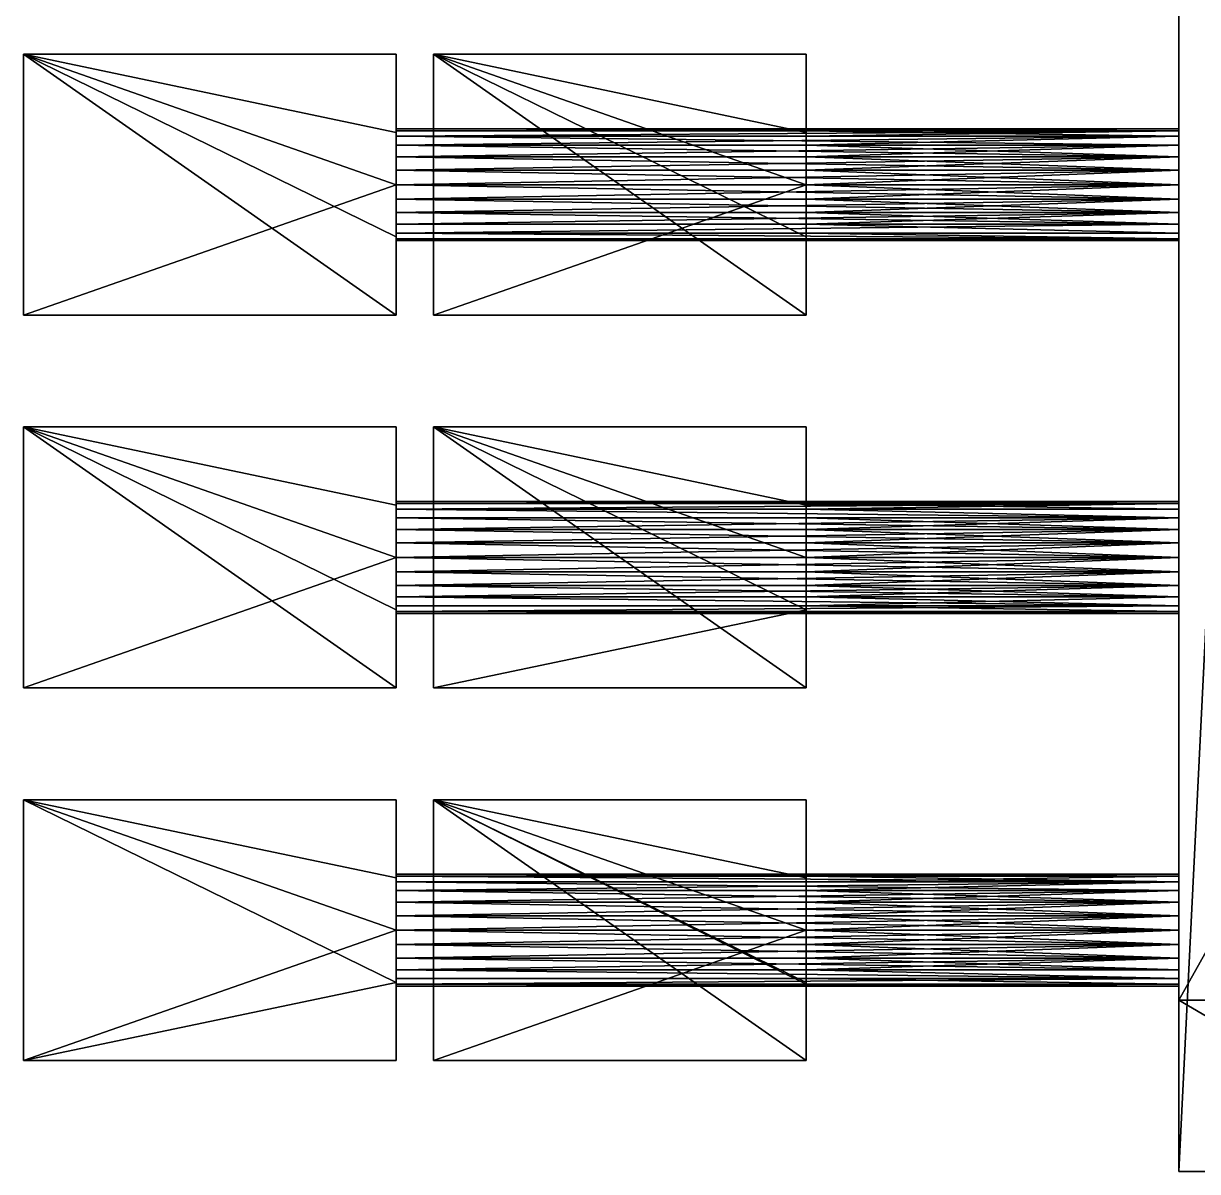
# Model space of a CAD drawing. Extents: x -31 to 32, y 1.6 to 63.2.
# Drawn here: x -31 to 0.5, y 1.65 to 32.45 of the extents above; entities that cross this region are included whole.
import ezdxf

# ---------------------------------------------------------------- set-up
doc = ezdxf.new("R2010")
doc.units = 0
doc.header["$MEASUREMENT"] = 0
doc.layers.add('STL2DXF', color=7, linetype='Continuous')

msp = doc.modelspace()

# ---------------------------------------------------------------- linework, layer by layer
at = {"layer": 'STL2DXF'}
for points in [[(0, 6.25, -6.299), (32, 63.25, -6.299), (32, 6.25, -6.299)], [(32, 63.25, -6.299), (0, 6.25, -6.299), (0, 63.25, -6.299)], [(0, 6.25, 0.701), (0, 63.25, -6.299), (0, 6.25, -6.299)], [(0, 63.25, -6.299), (0, 6.25, 0.701), (0, 58.25, -4.299)], [(0, 62.25, 7.201), (1, 21.9, 7.201), (1, 62.25, 7.201)], [(0, 1.65, 7.201), (1, 21.9, 7.201), (0, 62.25, 7.201)], [(0, 62.25, 7.201), (0, 1.65, 6.201), (0, 1.65, 7.201)], [(0, 1.65, 6.201), (0, 62.25, 7.201), (0, 6.25, 0.701)], [(0, 6.25, 0.701), (0, 62.25, 7.201), (0, 58.25, -3.799)], [(0, 58.25, -4.299), (0, 6.25, 0.701), (0, 58.25, -3.799)], [(-31, 24.625, 12.125), (-31, 31.625, 10.125), (-31, 24.625, 10.125)], [(-31, 31.625, 10.125), (-31, 24.625, 12.125), (-31, 31.625, 12.125)], [(-31, 31.625, 10.125), (-21, 24.625, 10.125), (-31, 24.625, 10.125)], [(-21, 24.625, 10.125), (-31, 31.625, 10.125), (-21, 26.722, 10.125)], [(-21, 26.722, 10.125), (-31, 31.625, 10.125), (-21, 29.528, 10.125)], [(-21, 29.528, 10.125), (-31, 31.625, 10.125), (-21, 31.625, 10.125)], [(-21, 31.625, 10.125), (-31, 31.625, 12.125), (-21, 31.625, 12.125)], [(-31, 31.625, 12.125), (-21, 31.625, 10.125), (-31, 31.625, 10.125)], [(-31, 24.625, 12.125), (-21, 28.125, 12.125), (-31, 31.625, 12.125)], [(-31, 31.625, 12.125), (-21, 28.125, 12.125), (-21, 31.625, 12.125)], [(-21, 31.625, 12.125), (-21, 29.528, 10.125), (-21, 31.625, 10.125)], [(-21, 29.528, 10.125), (-21, 31.625, 12.125), (-21, 29.574, 10.237)], [(-21, 29.574, 10.237), (-21, 31.625, 12.125), (-21, 29.625, 10.625)], [(-21, 29.625, 10.625), (-21, 31.625, 12.125), (-21, 29.574, 11.013)], [(-21, 29.574, 11.013), (-21, 31.625, 12.125), (-21, 29.424, 11.375)], [(-21, 29.424, 11.375), (-21, 31.625, 12.125), (-21, 29.186, 11.686)], [(-21, 29.186, 11.686), (-21, 31.625, 12.125), (-21, 28.875, 11.924)], [(-21, 28.875, 11.924), (-21, 31.625, 12.125), (-21, 28.513, 12.074)], [(-21, 28.513, 12.074), (-21, 31.625, 12.125), (-21, 28.125, 12.125)], [(-20, 24.625, 22.125), (-10, 28.125, 22.125), (-20, 31.625, 22.125)], [(-20, 31.625, 22.125), (-10, 28.125, 22.125), (-10, 31.625, 22.125)], [(-20, 31.625, 20.125), (-10, 31.625, 22.125), (-10, 31.625, 20.125)], [(-10, 31.625, 22.125), (-20, 31.625, 20.125), (-20, 31.625, 22.125)], [(-20, 24.625, 22.125), (-20, 31.625, 20.125), (-20, 24.625, 20.125)], [(-20, 31.625, 20.125), (-20, 24.625, 22.125), (-20, 31.625, 22.125)], [(-20, 31.625, 20.125), (-10, 24.625, 20.125), (-20, 24.625, 20.125)], [(-10, 24.625, 20.125), (-20, 31.625, 20.125), (-10, 26.722, 20.125)], [(-10, 26.722, 20.125), (-20, 31.625, 20.125), (-10, 29.528, 20.125)], [(-10, 29.528, 20.125), (-20, 31.625, 20.125), (-10, 31.625, 20.125)], [(-10, 29.574, 20.237), (-10, 31.625, 20.125), (-10, 29.528, 20.125)], [(-10, 31.625, 20.125), (-10, 29.574, 20.237), (-10, 31.625, 22.125)], [(-10, 31.625, 22.125), (-10, 29.574, 20.237), (-10, 29.625, 20.625)], [(-10, 31.625, 22.125), (-10, 29.625, 20.625), (-10, 29.574, 21.013)], [(-10, 31.625, 22.125), (-10, 29.574, 21.013), (-10, 29.424, 21.375)], [(-10, 31.625, 22.125), (-10, 29.424, 21.375), (-10, 29.186, 21.686)], [(-10, 31.625, 22.125), (-10, 29.186, 21.686), (-10, 28.875, 21.924)], [(-10, 31.625, 22.125), (-10, 28.875, 21.924), (-10, 28.513, 22.074)], [(-10, 31.625, 22.125), (-10, 28.513, 22.074), (-10, 28.125, 22.125)], [(-21, 29.625, 10.625), (0, 29.574, 11.013), (0, 29.625, 10.625)], [(0, 29.574, 11.013), (-21, 29.625, 10.625), (-21, 29.574, 11.013)], [(0, 29.574, 10.237), (-21, 29.625, 10.625), (0, 29.625, 10.625)], [(-21, 29.625, 10.625), (0, 29.574, 10.237), (-21, 29.574, 10.237)], [(0, 29.625, 20.625), (-10, 29.574, 21.013), (0, 29.574, 21.013)], [(-10, 29.574, 21.013), (0, 29.625, 20.625), (-10, 29.625, 20.625)], [(-10, 29.574, 20.237), (0, 29.625, 20.625), (0, 29.574, 20.237)], [(0, 29.625, 20.625), (-10, 29.574, 20.237), (-10, 29.625, 20.625)], [(0, 26.625, 10.625), (0, 29.574, 10.237), (0, 29.625, 10.625)], [(0, 26.625, 10.625), (0, 29.625, 10.625), (0, 29.574, 11.013)], [(0, 26.676, 20.237), (0, 29.574, 20.237), (0, 29.625, 20.625)], [(0, 26.676, 20.237), (0, 29.625, 20.625), (0, 26.625, 20.625)], [(0, 26.625, 20.625), (0, 29.625, 20.625), (0, 29.574, 21.013)], [(0, 29.574, 11.013), (-21, 29.424, 11.375), (0, 29.424, 11.375)], [(-21, 29.424, 11.375), (0, 29.574, 11.013), (-21, 29.574, 11.013)], [(-21, 29.424, 9.875), (0, 29.574, 10.237), (0, 29.424, 9.875)], [(0, 29.574, 10.237), (-21, 29.424, 9.875), (-21, 29.574, 10.237)], [(-21, 29.574, 10.237), (-21, 29.424, 9.875), (-21, 29.528, 10.125)], [(-21, 29.424, 9.875), (-21, 26.722, 10.125), (-21, 29.528, 10.125)], [(-21, 29.186, 9.564), (-21, 26.826, 9.875), (-21, 29.424, 9.875)], [(-21, 29.424, 9.875), (-21, 26.826, 9.875), (-21, 26.722, 10.125)], [(-21, 29.424, 11.375), (0, 29.186, 11.686), (0, 29.424, 11.375)], [(0, 29.186, 11.686), (-21, 29.424, 11.375), (-21, 29.186, 11.686)], [(-21, 29.186, 9.564), (0, 29.424, 9.875), (0, 29.186, 9.564)], [(0, 29.424, 9.875), (-21, 29.186, 9.564), (-21, 29.424, 9.875)], [(-10, 29.574, 21.013), (0, 29.424, 21.375), (0, 29.574, 21.013)], [(0, 29.424, 21.375), (-10, 29.574, 21.013), (-10, 29.424, 21.375)], [(-10, 29.424, 19.875), (0, 29.574, 20.237), (0, 29.424, 19.875)], [(0, 29.574, 20.237), (-10, 29.424, 19.875), (-10, 29.574, 20.237)], [(-10, 29.574, 20.237), (-10, 29.424, 19.875), (-10, 29.528, 20.125)], [(-10, 29.424, 19.875), (-10, 26.722, 20.125), (-10, 29.528, 20.125)], [(0, 29.424, 21.375), (-10, 29.186, 21.686), (0, 29.186, 21.686)], [(-10, 29.186, 21.686), (0, 29.424, 21.375), (-10, 29.424, 21.375)], [(-10, 29.186, 19.564), (0, 29.424, 19.875), (0, 29.186, 19.564)], [(0, 29.424, 19.875), (-10, 29.186, 19.564), (-10, 29.424, 19.875)], [(-10, 29.186, 19.564), (-10, 26.826, 19.875), (-10, 29.424, 19.875)], [(-10, 29.424, 19.875), (-10, 26.826, 19.875), (-10, 26.722, 20.125)], [(0, 26.826, 9.875), (0, 29.424, 9.875), (0, 29.574, 10.237)], [(0, 26.826, 9.875), (0, 29.574, 10.237), (0, 26.676, 10.237)], [(0, 26.676, 10.237), (0, 29.574, 10.237), (0, 26.625, 10.625)], [(0, 26.625, 10.625), (0, 29.574, 11.013), (0, 26.676, 11.013)], [(0, 26.676, 11.013), (0, 29.574, 11.013), (0, 26.826, 11.375)], [(0, 26.826, 11.375), (0, 29.574, 11.013), (0, 29.424, 11.375)], [(0, 26.826, 19.875), (0, 29.424, 19.875), (0, 29.574, 20.237)], [(0, 26.826, 19.875), (0, 29.574, 20.237), (0, 26.676, 20.237)], [(0, 26.625, 20.625), (0, 29.574, 21.013), (0, 26.676, 21.013)], [(0, 26.676, 21.013), (0, 29.574, 21.013), (0, 26.826, 21.375)], [(0, 26.826, 21.375), (0, 29.574, 21.013), (0, 29.424, 21.375)], [(0, 27.064, 9.564), (0, 29.186, 9.564), (0, 29.424, 9.875)], [(0, 27.064, 9.564), (0, 29.424, 9.875), (0, 26.826, 9.875)], [(0, 26.826, 11.375), (0, 29.424, 11.375), (0, 27.064, 11.686)], [(0, 27.064, 11.686), (0, 29.424, 11.375), (0, 29.186, 11.686)], [(0, 27.064, 19.564), (0, 29.186, 19.564), (0, 29.424, 19.875)], [(0, 27.064, 19.564), (0, 29.424, 19.875), (0, 26.826, 19.875)], [(0, 26.826, 21.375), (0, 29.424, 21.375), (0, 29.186, 21.686)], [(-21, 28.875, 9.326), (-21, 27.064, 9.564), (-21, 29.186, 9.564)], [(-21, 29.186, 9.564), (-21, 27.064, 9.564), (-21, 26.826, 9.875)], [(0, 29.186, 11.686), (-21, 28.875, 11.924), (0, 28.875, 11.924)], [(-21, 28.875, 11.924), (0, 29.186, 11.686), (-21, 29.186, 11.686)], [(-21, 29.186, 9.564), (0, 28.875, 9.326), (-21, 28.875, 9.326)], [(0, 28.875, 9.326), (-21, 29.186, 9.564), (0, 29.186, 9.564)], [(0, 29.186, 21.686), (-10, 28.875, 21.924), (0, 28.875, 21.924)], [(-10, 28.875, 21.924), (0, 29.186, 21.686), (-10, 29.186, 21.686)], [(-10, 29.186, 19.564), (0, 28.875, 19.326), (-10, 28.875, 19.326)], [(0, 28.875, 19.326), (-10, 29.186, 19.564), (0, 29.186, 19.564)], [(-10, 28.875, 19.326), (-10, 27.064, 19.564), (-10, 29.186, 19.564)], [(-10, 29.186, 19.564), (-10, 27.064, 19.564), (-10, 26.826, 19.875)], [(0, 27.064, 9.564), (0, 28.875, 9.326), (0, 29.186, 9.564)], [(0, 27.064, 11.686), (0, 29.186, 11.686), (0, 28.875, 11.924)], [(0, 27.375, 19.326), (0, 28.875, 19.326), (0, 29.186, 19.564)], [(0, 27.375, 19.326), (0, 29.186, 19.564), (0, 27.064, 19.564)], [(0, 26.826, 21.375), (0, 29.186, 21.686), (0, 27.064, 21.686)], [(0, 27.064, 21.686), (0, 29.186, 21.686), (0, 28.875, 21.924)], [(-21, 28.513, 9.176), (-21, 27.375, 9.326), (-21, 28.875, 9.326)], [(-21, 28.875, 9.326), (-21, 27.375, 9.326), (-21, 27.064, 9.564)], [(0, 28.875, 11.924), (-21, 28.513, 12.074), (0, 28.513, 12.074)], [(-21, 28.513, 12.074), (0, 28.875, 11.924), (-21, 28.875, 11.924)], [(-21, 28.875, 9.326), (0, 28.513, 9.176), (-21, 28.513, 9.176)], [(0, 28.513, 9.176), (-21, 28.875, 9.326), (0, 28.875, 9.326)], [(0, 28.875, 21.924), (-10, 28.513, 22.074), (0, 28.513, 22.074)], [(-10, 28.513, 22.074), (0, 28.875, 21.924), (-10, 28.875, 21.924)], [(-10, 28.875, 19.326), (0, 28.513, 19.176), (-10, 28.513, 19.176)], [(0, 28.513, 19.176), (-10, 28.875, 19.326), (0, 28.875, 19.326)], [(-10, 28.513, 19.176), (-10, 27.375, 19.326), (-10, 28.875, 19.326)], [(-10, 28.875, 19.326), (-10, 27.375, 19.326), (-10, 27.064, 19.564)], [(0, 27.737, 9.176), (0, 28.513, 9.176), (0, 28.875, 9.326)], [(0, 27.737, 9.176), (0, 28.875, 9.326), (0, 27.375, 9.326)], [(0, 27.375, 9.326), (0, 28.875, 9.326), (0, 27.064, 9.564)], [(0, 27.064, 11.686), (0, 28.875, 11.924), (0, 27.375, 11.924)], [(0, 27.375, 11.924), (0, 28.875, 11.924), (0, 28.513, 12.074)], [(0, 27.737, 19.176), (0, 28.513, 19.176), (0, 28.875, 19.326)], [(0, 27.737, 19.176), (0, 28.875, 19.326), (0, 27.375, 19.326)], [(0, 27.064, 21.686), (0, 28.875, 21.924), (0, 27.375, 21.924)], [(0, 27.375, 21.924), (0, 28.875, 21.924), (0, 28.513, 22.074)], [(-21, 27.737, 9.176), (-21, 28.513, 9.176), (-21, 28.125, 9.125)], [(-21, 28.513, 9.176), (-21, 27.737, 9.176), (-21, 27.375, 9.326)], [(0, 28.513, 12.074), (-21, 28.125, 12.125), (0, 28.125, 12.125)], [(-21, 28.125, 12.125), (0, 28.513, 12.074), (-21, 28.513, 12.074)], [(-21, 28.513, 9.176), (0, 28.125, 9.125), (-21, 28.125, 9.125)], [(0, 28.125, 9.125), (-21, 28.513, 9.176), (0, 28.513, 9.176)], [(0, 28.513, 22.074), (-10, 28.125, 22.125), (0, 28.125, 22.125)], [(-10, 28.125, 22.125), (0, 28.513, 22.074), (-10, 28.513, 22.074)], [(-10, 28.513, 19.176), (0, 28.125, 19.125), (-10, 28.125, 19.125)], [(0, 28.125, 19.125), (-10, 28.513, 19.176), (0, 28.513, 19.176)], [(-10, 27.737, 19.176), (-10, 28.513, 19.176), (-10, 28.125, 19.125)], [(-10, 28.513, 19.176), (-10, 27.737, 19.176), (-10, 27.375, 19.326)], [(0, 28.513, 9.176), (0, 27.737, 9.176), (0, 28.125, 9.125)], [(0, 27.375, 11.924), (0, 28.513, 12.074), (0, 27.737, 12.074)], [(0, 27.737, 12.074), (0, 28.513, 12.074), (0, 28.125, 12.125)], [(0, 28.513, 19.176), (0, 27.737, 19.176), (0, 28.125, 19.125)], [(0, 27.375, 21.924), (0, 28.513, 22.074), (0, 27.737, 22.074)], [(0, 27.737, 22.074), (0, 28.513, 22.074), (0, 28.125, 22.125)], [(-21, 28.125, 12.125), (-31, 24.625, 12.125), (-21, 24.625, 12.125)], [(-21, 28.125, 9.125), (0, 27.737, 9.176), (-21, 27.737, 9.176)], [(0, 27.737, 9.176), (-21, 28.125, 9.125), (0, 28.125, 9.125)], [(0, 28.125, 12.125), (-21, 27.737, 12.074), (0, 27.737, 12.074)], [(-21, 27.737, 12.074), (0, 28.125, 12.125), (-21, 28.125, 12.125)], [(-21, 24.625, 12.125), (-21, 27.737, 12.074), (-21, 28.125, 12.125)], [(-10, 28.125, 22.125), (-20, 24.625, 22.125), (-10, 24.625, 22.125)], [(0, 28.125, 22.125), (-10, 27.737, 22.074), (0, 27.737, 22.074)], [(-10, 27.737, 22.074), (0, 28.125, 22.125), (-10, 28.125, 22.125)], [(-10, 28.125, 19.125), (0, 27.737, 19.176), (-10, 27.737, 19.176)], [(0, 27.737, 19.176), (-10, 28.125, 19.125), (0, 28.125, 19.125)], [(-10, 24.625, 22.125), (-10, 27.737, 22.074), (-10, 28.125, 22.125)], [(-21, 27.737, 9.176), (0, 27.375, 9.326), (-21, 27.375, 9.326)], [(0, 27.375, 9.326), (-21, 27.737, 9.176), (0, 27.737, 9.176)], [(0, 27.737, 12.074), (-21, 27.375, 11.924), (0, 27.375, 11.924)], [(-21, 27.375, 11.924), (0, 27.737, 12.074), (-21, 27.737, 12.074)], [(-21, 24.625, 12.125), (-21, 27.375, 11.924), (-21, 27.737, 12.074)], [(0, 27.737, 22.074), (-10, 27.375, 21.924), (0, 27.375, 21.924)], [(-10, 27.375, 21.924), (0, 27.737, 22.074), (-10, 27.737, 22.074)], [(-10, 27.737, 19.176), (0, 27.375, 19.326), (-10, 27.375, 19.326)], [(0, 27.375, 19.326), (-10, 27.737, 19.176), (0, 27.737, 19.176)], [(-10, 24.625, 22.125), (-10, 27.375, 21.924), (-10, 27.737, 22.074)], [(-21, 27.375, 9.326), (0, 27.064, 9.564), (-21, 27.064, 9.564)], [(0, 27.064, 9.564), (-21, 27.375, 9.326), (0, 27.375, 9.326)], [(0, 27.375, 11.924), (-21, 27.064, 11.686), (0, 27.064, 11.686)], [(-21, 27.064, 11.686), (0, 27.375, 11.924), (-21, 27.375, 11.924)], [(-21, 24.625, 12.125), (-21, 27.064, 11.686), (-21, 27.375, 11.924)], [(0, 27.375, 21.924), (-10, 27.064, 21.686), (0, 27.064, 21.686)], [(-10, 27.064, 21.686), (0, 27.375, 21.924), (-10, 27.375, 21.924)], [(-10, 27.375, 19.326), (0, 27.064, 19.564), (-10, 27.064, 19.564)], [(0, 27.064, 19.564), (-10, 27.375, 19.326), (0, 27.375, 19.326)], [(-10, 24.625, 22.125), (-10, 27.064, 21.686), (-10, 27.375, 21.924)], [(-21, 26.826, 9.875), (0, 27.064, 9.564), (0, 26.826, 9.875)], [(0, 27.064, 9.564), (-21, 26.826, 9.875), (-21, 27.064, 9.564)], [(0, 27.064, 11.686), (-21, 26.826, 11.375), (0, 26.826, 11.375)], [(-21, 26.826, 11.375), (0, 27.064, 11.686), (-21, 27.064, 11.686)], [(-21, 24.625, 12.125), (-21, 26.826, 11.375), (-21, 27.064, 11.686)], [(0, 26.676, 10.237), (-21, 26.826, 9.875), (0, 26.826, 9.875)], [(-21, 26.826, 9.875), (0, 26.676, 10.237), (-21, 26.676, 10.237)], [(-21, 26.826, 9.875), (-21, 26.676, 10.237), (-21, 26.722, 10.125)], [(-21, 26.826, 11.375), (0, 26.676, 11.013), (0, 26.826, 11.375)], [(0, 26.676, 11.013), (-21, 26.826, 11.375), (-21, 26.676, 11.013)], [(-21, 24.625, 12.125), (-21, 26.676, 11.013), (-21, 26.826, 11.375)], [(-10, 27.064, 21.686), (0, 26.826, 21.375), (0, 27.064, 21.686)], [(0, 26.826, 21.375), (-10, 27.064, 21.686), (-10, 26.826, 21.375)], [(0, 26.826, 19.875), (-10, 27.064, 19.564), (0, 27.064, 19.564)], [(-10, 27.064, 19.564), (0, 26.826, 19.875), (-10, 26.826, 19.875)], [(-10, 24.625, 22.125), (-10, 26.826, 21.375), (-10, 27.064, 21.686)], [(-10, 26.826, 21.375), (0, 26.676, 21.013), (0, 26.826, 21.375)], [(0, 26.676, 21.013), (-10, 26.826, 21.375), (-10, 26.676, 21.013)], [(0, 26.676, 20.237), (-10, 26.826, 19.875), (0, 26.826, 19.875)], [(-10, 26.826, 19.875), (0, 26.676, 20.237), (-10, 26.676, 20.237)], [(-10, 26.826, 19.875), (-10, 26.676, 20.237), (-10, 26.722, 20.125)], [(-10, 24.625, 22.125), (-10, 26.676, 21.013), (-10, 26.826, 21.375)], [(-21, 26.676, 10.237), (-21, 24.625, 10.125), (-21, 26.722, 10.125)], [(-21, 26.625, 10.625), (0, 26.676, 10.237), (0, 26.625, 10.625)], [(0, 26.676, 10.237), (-21, 26.625, 10.625), (-21, 26.676, 10.237)], [(0, 26.676, 11.013), (-21, 26.625, 10.625), (0, 26.625, 10.625)], [(-21, 26.625, 10.625), (0, 26.676, 11.013), (-21, 26.676, 11.013)], [(-21, 24.625, 10.125), (-21, 26.676, 10.237), (-21, 24.625, 12.125)], [(-21, 24.625, 12.125), (-21, 26.676, 10.237), (-21, 26.625, 10.625)], [(-21, 24.625, 12.125), (-21, 26.625, 10.625), (-21, 26.676, 11.013)], [(-10, 26.676, 20.237), (-10, 24.625, 20.125), (-10, 26.722, 20.125)], [(-10, 26.625, 20.625), (0, 26.676, 20.237), (0, 26.625, 20.625)], [(0, 26.676, 20.237), (-10, 26.625, 20.625), (-10, 26.676, 20.237)], [(-10, 26.676, 21.013), (0, 26.625, 20.625), (0, 26.676, 21.013)], [(0, 26.625, 20.625), (-10, 26.676, 21.013), (-10, 26.625, 20.625)], [(-10, 24.625, 20.125), (-10, 26.676, 20.237), (-10, 24.625, 22.125)], [(-10, 24.625, 22.125), (-10, 26.676, 20.237), (-10, 26.625, 20.625)], [(-10, 24.625, 22.125), (-10, 26.625, 20.625), (-10, 26.676, 21.013)], [(-31, 24.625, 12.125), (-21, 24.625, 10.125), (-21, 24.625, 12.125)], [(-21, 24.625, 10.125), (-31, 24.625, 12.125), (-31, 24.625, 10.125)], [(-10, 24.625, 22.125), (-20, 24.625, 20.125), (-10, 24.625, 20.125)], [(-20, 24.625, 20.125), (-10, 24.625, 22.125), (-20, 24.625, 22.125)], [(1.15, 1.65, 7.201), (1, 21.9, 7.201), (0, 1.65, 7.201)], [(-31, 14.625, 12.125), (-31, 21.625, 10.125), (-31, 14.625, 10.125)], [(-31, 21.625, 10.125), (-31, 14.625, 12.125), (-31, 21.625, 12.125)], [(-21, 21.625, 10.125), (-31, 21.625, 12.125), (-21, 21.625, 12.125)], [(-31, 21.625, 12.125), (-21, 21.625, 10.125), (-31, 21.625, 10.125)], [(-31, 21.625, 10.125), (-21, 14.625, 10.125), (-31, 14.625, 10.125)], [(-21, 14.625, 10.125), (-31, 21.625, 10.125), (-21, 16.722, 10.125)], [(-21, 16.722, 10.125), (-31, 21.625, 10.125), (-21, 19.528, 10.125)], [(-21, 19.528, 10.125), (-31, 21.625, 10.125), (-21, 21.625, 10.125)], [(-31, 14.625, 12.125), (-21, 18.125, 12.125), (-31, 21.625, 12.125)], [(-31, 21.625, 12.125), (-21, 18.125, 12.125), (-21, 21.625, 12.125)], [(-21, 21.625, 12.125), (-21, 19.528, 10.125), (-21, 21.625, 10.125)], [(-21, 19.528, 10.125), (-21, 21.625, 12.125), (-21, 19.574, 10.237)], [(-21, 19.574, 10.237), (-21, 21.625, 12.125), (-21, 19.625, 10.625)], [(-21, 19.625, 10.625), (-21, 21.625, 12.125), (-21, 19.574, 11.013)], [(-21, 19.574, 11.013), (-21, 21.625, 12.125), (-21, 19.424, 11.375)], [(-21, 19.424, 11.375), (-21, 21.625, 12.125), (-21, 19.186, 11.686)], [(-21, 19.186, 11.686), (-21, 21.625, 12.125), (-21, 18.875, 11.924)], [(-21, 18.875, 11.924), (-21, 21.625, 12.125), (-21, 18.513, 12.074)], [(-21, 18.513, 12.074), (-21, 21.625, 12.125), (-21, 18.125, 12.125)], [(-10, 14.625, 22.125), (-20, 21.625, 22.125), (-20, 14.625, 22.125)], [(-20, 21.625, 22.125), (-10, 14.625, 22.125), (-10, 18.125, 22.125)], [(-20, 21.625, 22.125), (-10, 18.125, 22.125), (-10, 21.625, 22.125)], [(-20, 21.625, 20.125), (-10, 21.625, 22.125), (-10, 21.625, 20.125)], [(-10, 21.625, 22.125), (-20, 21.625, 20.125), (-20, 21.625, 22.125)], [(-20, 14.625, 22.125), (-20, 21.625, 20.125), (-20, 14.625, 20.125)], [(-20, 21.625, 20.125), (-20, 14.625, 22.125), (-20, 21.625, 22.125)], [(-10, 16.722, 20.125), (-20, 14.625, 20.125), (-20, 21.625, 20.125)], [(-10, 16.722, 20.125), (-20, 21.625, 20.125), (-10, 19.528, 20.125)], [(-10, 19.528, 20.125), (-20, 21.625, 20.125), (-10, 21.625, 20.125)], [(-10, 21.625, 22.125), (-10, 19.528, 20.125), (-10, 21.625, 20.125)], [(-10, 19.528, 20.125), (-10, 21.625, 22.125), (-10, 19.574, 20.237)], [(-10, 19.574, 20.237), (-10, 21.625, 22.125), (-10, 19.625, 20.625)], [(-10, 19.625, 20.625), (-10, 21.625, 22.125), (-10, 19.574, 21.013)], [(-10, 19.574, 21.013), (-10, 21.625, 22.125), (-10, 19.424, 21.375)], [(-10, 19.424, 21.375), (-10, 21.625, 22.125), (-10, 19.186, 21.686)], [(-10, 19.186, 21.686), (-10, 21.625, 22.125), (-10, 18.875, 21.924)], [(-10, 18.875, 21.924), (-10, 21.625, 22.125), (-10, 18.513, 22.074)], [(-10, 18.513, 22.074), (-10, 21.625, 22.125), (-10, 18.125, 22.125)], [(-21, 19.625, 10.625), (0, 19.574, 11.013), (0, 19.625, 10.625)], [(0, 19.574, 11.013), (-21, 19.625, 10.625), (-21, 19.574, 11.013)], [(0, 19.574, 10.237), (-21, 19.625, 10.625), (0, 19.625, 10.625)], [(-21, 19.625, 10.625), (0, 19.574, 10.237), (-21, 19.574, 10.237)], [(0, 19.574, 11.013), (-21, 19.424, 11.375), (0, 19.424, 11.375)], [(-21, 19.424, 11.375), (0, 19.574, 11.013), (-21, 19.574, 11.013)], [(-21, 19.424, 9.875), (0, 19.574, 10.237), (0, 19.424, 9.875)], [(0, 19.574, 10.237), (-21, 19.424, 9.875), (-21, 19.574, 10.237)], [(-21, 19.574, 10.237), (-21, 19.424, 9.875), (-21, 19.528, 10.125)], [(0, 19.625, 20.625), (-10, 19.574, 21.013), (0, 19.574, 21.013)], [(-10, 19.574, 21.013), (0, 19.625, 20.625), (-10, 19.625, 20.625)], [(-10, 19.574, 20.237), (0, 19.625, 20.625), (0, 19.574, 20.237)], [(0, 19.625, 20.625), (-10, 19.574, 20.237), (-10, 19.625, 20.625)], [(-10, 19.574, 21.013), (0, 19.424, 21.375), (0, 19.574, 21.013)], [(0, 19.424, 21.375), (-10, 19.574, 21.013), (-10, 19.424, 21.375)], [(-10, 19.424, 19.875), (0, 19.574, 20.237), (0, 19.424, 19.875)], [(0, 19.574, 20.237), (-10, 19.424, 19.875), (-10, 19.528, 20.125)], [(0, 19.574, 20.237), (-10, 19.528, 20.125), (-10, 19.574, 20.237)], [(0, 16.625, 10.625), (0, 19.574, 10.237), (0, 19.625, 10.625)], [(0, 16.625, 10.625), (0, 19.625, 10.625), (0, 19.574, 11.013)], [(0, 16.676, 20.237), (0, 19.574, 20.237), (0, 19.625, 20.625)], [(0, 16.676, 20.237), (0, 19.625, 20.625), (0, 16.625, 20.625)], [(0, 16.625, 20.625), (0, 19.625, 20.625), (0, 19.574, 21.013)], [(0, 16.826, 9.875), (0, 19.424, 9.875), (0, 19.574, 10.237)], [(0, 16.826, 9.875), (0, 19.574, 10.237), (0, 16.676, 10.237)], [(0, 16.676, 10.237), (0, 19.574, 10.237), (0, 16.625, 10.625)], [(0, 16.625, 10.625), (0, 19.574, 11.013), (0, 16.676, 11.013)], [(0, 16.676, 11.013), (0, 19.574, 11.013), (0, 16.826, 11.375)], [(0, 16.826, 11.375), (0, 19.574, 11.013), (0, 19.424, 11.375)], [(0, 16.676, 20.237), (0, 19.424, 19.875), (0, 19.574, 20.237)], [(0, 16.625, 20.625), (0, 19.574, 21.013), (0, 16.676, 21.013)], [(0, 16.676, 21.013), (0, 19.574, 21.013), (0, 19.424, 21.375)], [(-21, 19.424, 9.875), (-21, 16.826, 9.875), (-21, 19.528, 10.125)], [(-21, 19.528, 10.125), (-21, 16.826, 9.875), (-21, 16.722, 10.125)], [(-21, 19.424, 11.375), (0, 19.186, 11.686), (0, 19.424, 11.375)], [(0, 19.186, 11.686), (-21, 19.424, 11.375), (-21, 19.186, 11.686)], [(0, 19.186, 9.564), (-21, 19.424, 9.875), (0, 19.424, 9.875)], [(-21, 19.424, 9.875), (0, 19.186, 9.564), (-21, 19.186, 9.564)], [(-21, 19.186, 9.564), (-21, 16.826, 9.875), (-21, 19.424, 9.875)], [(-10, 19.424, 19.875), (-10, 16.722, 20.125), (-10, 19.528, 20.125)], [(-10, 19.424, 21.375), (0, 19.186, 21.686), (0, 19.424, 21.375)], [(0, 19.186, 21.686), (-10, 19.424, 21.375), (-10, 19.186, 21.686)], [(0, 19.186, 19.564), (-10, 19.424, 19.875), (0, 19.424, 19.875)], [(-10, 19.424, 19.875), (0, 19.186, 19.564), (-10, 19.186, 19.564)], [(-10, 19.186, 19.564), (-10, 16.826, 19.875), (-10, 19.424, 19.875)], [(-10, 19.424, 19.875), (-10, 16.826, 19.875), (-10, 16.722, 20.125)], [(0, 17.064, 9.564), (0, 19.186, 9.564), (0, 19.424, 9.875)], [(0, 17.064, 9.564), (0, 19.424, 9.875), (0, 16.826, 9.875)], [(0, 16.826, 11.375), (0, 19.424, 11.375), (0, 17.064, 11.686)], [(0, 17.064, 11.686), (0, 19.424, 11.375), (0, 19.186, 11.686)], [(0, 17.064, 19.564), (0, 19.186, 19.564), (0, 19.424, 19.875)], [(0, 17.064, 19.564), (0, 19.424, 19.875), (0, 16.826, 19.875)], [(0, 16.826, 19.875), (0, 19.424, 19.875), (0, 16.676, 20.237)], [(0, 16.676, 21.013), (0, 19.424, 21.375), (0, 16.826, 21.375)], [(0, 16.826, 21.375), (0, 19.424, 21.375), (0, 17.064, 21.686)], [(0, 17.064, 21.686), (0, 19.424, 21.375), (0, 19.186, 21.686)], [(0, 19.186, 11.686), (-21, 18.875, 11.924), (0, 18.875, 11.924)], [(-21, 18.875, 11.924), (0, 19.186, 11.686), (-21, 19.186, 11.686)], [(-21, 19.186, 9.564), (0, 18.875, 9.326), (-21, 18.875, 9.326)], [(0, 18.875, 9.326), (-21, 19.186, 9.564), (0, 19.186, 9.564)], [(-21, 18.875, 9.326), (-21, 17.064, 9.564), (-21, 19.186, 9.564)], [(-21, 19.186, 9.564), (-21, 17.064, 9.564), (-21, 16.826, 9.875)], [(0, 19.186, 21.686), (-10, 18.875, 21.924), (0, 18.875, 21.924)], [(-10, 18.875, 21.924), (0, 19.186, 21.686), (-10, 19.186, 21.686)], [(-10, 19.186, 19.564), (0, 18.875, 19.326), (-10, 18.875, 19.326)], [(0, 18.875, 19.326), (-10, 19.186, 19.564), (0, 19.186, 19.564)], [(-10, 18.875, 19.326), (-10, 17.064, 19.564), (-10, 19.186, 19.564)], [(-10, 19.186, 19.564), (-10, 17.064, 19.564), (-10, 16.826, 19.875)], [(0, 17.064, 9.564), (0, 18.875, 9.326), (0, 19.186, 9.564)], [(0, 17.064, 11.686), (0, 19.186, 11.686), (0, 18.875, 11.924)], [(0, 17.375, 19.326), (0, 18.875, 19.326), (0, 19.186, 19.564)], [(0, 17.375, 19.326), (0, 19.186, 19.564), (0, 17.064, 19.564)], [(0, 17.064, 21.686), (0, 19.186, 21.686), (0, 18.875, 21.924)], [(0, 18.875, 11.924), (-21, 18.513, 12.074), (0, 18.513, 12.074)], [(-21, 18.513, 12.074), (0, 18.875, 11.924), (-21, 18.875, 11.924)], [(-21, 18.875, 9.326), (0, 18.513, 9.176), (-21, 18.513, 9.176)], [(0, 18.513, 9.176), (-21, 18.875, 9.326), (0, 18.875, 9.326)], [(-21, 18.513, 9.176), (-21, 17.375, 9.326), (-21, 18.875, 9.326)], [(-21, 18.875, 9.326), (-21, 17.375, 9.326), (-21, 17.064, 9.564)], [(0, 18.875, 21.924), (-10, 18.513, 22.074), (0, 18.513, 22.074)], [(-10, 18.513, 22.074), (0, 18.875, 21.924), (-10, 18.875, 21.924)], [(-10, 18.875, 19.326), (0, 18.513, 19.176), (-10, 18.513, 19.176)], [(0, 18.513, 19.176), (-10, 18.875, 19.326), (0, 18.875, 19.326)], [(-10, 18.513, 19.176), (-10, 17.375, 19.326), (-10, 18.875, 19.326)], [(-10, 18.875, 19.326), (-10, 17.375, 19.326), (-10, 17.064, 19.564)], [(0, 17.737, 9.176), (0, 18.513, 9.176), (0, 18.875, 9.326)], [(0, 17.737, 9.176), (0, 18.875, 9.326), (0, 17.375, 9.326)], [(0, 17.375, 9.326), (0, 18.875, 9.326), (0, 17.064, 9.564)], [(0, 17.064, 11.686), (0, 18.875, 11.924), (0, 17.375, 11.924)], [(0, 17.375, 11.924), (0, 18.875, 11.924), (0, 18.513, 12.074)], [(0, 17.737, 19.176), (0, 18.513, 19.176), (0, 18.875, 19.326)], [(0, 17.737, 19.176), (0, 18.875, 19.326), (0, 17.375, 19.326)], [(0, 17.064, 21.686), (0, 18.875, 21.924), (0, 17.375, 21.924)], [(0, 17.375, 21.924), (0, 18.875, 21.924), (0, 18.513, 22.074)], [(0, 18.513, 12.074), (-21, 18.125, 12.125), (0, 18.125, 12.125)], [(-21, 18.125, 12.125), (0, 18.513, 12.074), (-21, 18.513, 12.074)], [(-21, 18.513, 9.176), (0, 18.125, 9.125), (-21, 18.125, 9.125)], [(0, 18.125, 9.125), (-21, 18.513, 9.176), (0, 18.513, 9.176)], [(-21, 17.737, 9.176), (-21, 18.513, 9.176), (-21, 18.125, 9.125)], [(-21, 18.513, 9.176), (-21, 17.737, 9.176), (-21, 17.375, 9.326)], [(-10, 18.513, 19.176), (0, 18.125, 19.125), (-10, 18.125, 19.125)], [(0, 18.125, 19.125), (-10, 18.513, 19.176), (0, 18.513, 19.176)], [(0, 18.513, 22.074), (-10, 18.125, 22.125), (0, 18.125, 22.125)], [(-10, 18.125, 22.125), (0, 18.513, 22.074), (-10, 18.513, 22.074)], [(-10, 17.737, 19.176), (-10, 18.513, 19.176), (-10, 18.125, 19.125)], [(-10, 18.513, 19.176), (-10, 17.737, 19.176), (-10, 17.375, 19.326)], [(0, 18.513, 9.176), (0, 17.737, 9.176), (0, 18.125, 9.125)], [(0, 17.375, 11.924), (0, 18.513, 12.074), (0, 17.737, 12.074)], [(0, 17.737, 12.074), (0, 18.513, 12.074), (0, 18.125, 12.125)], [(0, 18.513, 19.176), (0, 17.737, 19.176), (0, 18.125, 19.125)], [(0, 17.375, 21.924), (0, 18.513, 22.074), (0, 17.737, 22.074)], [(0, 17.737, 22.074), (0, 18.513, 22.074), (0, 18.125, 22.125)], [(-21, 18.125, 12.125), (-31, 14.625, 12.125), (-21, 14.625, 12.125)], [(-21, 18.125, 9.125), (0, 17.737, 9.176), (-21, 17.737, 9.176)], [(0, 17.737, 9.176), (-21, 18.125, 9.125), (0, 18.125, 9.125)], [(0, 18.125, 12.125), (-21, 17.737, 12.074), (0, 17.737, 12.074)], [(-21, 17.737, 12.074), (0, 18.125, 12.125), (-21, 18.125, 12.125)], [(-21, 14.625, 12.125), (-21, 17.737, 12.074), (-21, 18.125, 12.125)], [(-10, 18.125, 19.125), (0, 17.737, 19.176), (-10, 17.737, 19.176)], [(0, 17.737, 19.176), (-10, 18.125, 19.125), (0, 18.125, 19.125)], [(0, 18.125, 22.125), (-10, 17.737, 22.074), (0, 17.737, 22.074)], [(-10, 17.737, 22.074), (0, 18.125, 22.125), (-10, 18.125, 22.125)], [(-10, 14.625, 22.125), (-10, 17.737, 22.074), (-10, 18.125, 22.125)], [(-21, 17.737, 9.176), (0, 17.375, 9.326), (-21, 17.375, 9.326)], [(0, 17.375, 9.326), (-21, 17.737, 9.176), (0, 17.737, 9.176)], [(0, 17.737, 12.074), (-21, 17.375, 11.924), (0, 17.375, 11.924)], [(-21, 17.375, 11.924), (0, 17.737, 12.074), (-21, 17.737, 12.074)], [(-21, 14.625, 12.125), (-21, 17.375, 11.924), (-21, 17.737, 12.074)], [(-10, 17.737, 19.176), (0, 17.375, 19.326), (-10, 17.375, 19.326)], [(0, 17.375, 19.326), (-10, 17.737, 19.176), (0, 17.737, 19.176)], [(0, 17.737, 22.074), (-10, 17.375, 21.924), (0, 17.375, 21.924)], [(-10, 17.375, 21.924), (0, 17.737, 22.074), (-10, 17.737, 22.074)], [(-10, 14.625, 22.125), (-10, 17.375, 21.924), (-10, 17.737, 22.074)], [(-21, 17.375, 9.326), (0, 17.064, 9.564), (-21, 17.064, 9.564)], [(0, 17.064, 9.564), (-21, 17.375, 9.326), (0, 17.375, 9.326)], [(0, 17.375, 11.924), (-21, 17.064, 11.686), (0, 17.064, 11.686)], [(-21, 17.064, 11.686), (0, 17.375, 11.924), (-21, 17.375, 11.924)], [(-21, 14.625, 12.125), (-21, 17.064, 11.686), (-21, 17.375, 11.924)], [(-10, 17.375, 19.326), (0, 17.064, 19.564), (-10, 17.064, 19.564)], [(0, 17.064, 19.564), (-10, 17.375, 19.326), (0, 17.375, 19.326)], [(0, 17.375, 21.924), (-10, 17.064, 21.686), (0, 17.064, 21.686)], [(-10, 17.064, 21.686), (0, 17.375, 21.924), (-10, 17.375, 21.924)], [(-10, 14.625, 22.125), (-10, 17.064, 21.686), (-10, 17.375, 21.924)], [(0, 16.826, 9.875), (-21, 17.064, 9.564), (0, 17.064, 9.564)], [(-21, 17.064, 9.564), (0, 16.826, 9.875), (-21, 16.826, 9.875)], [(-21, 17.064, 11.686), (0, 16.826, 11.375), (0, 17.064, 11.686)], [(0, 16.826, 11.375), (-21, 17.064, 11.686), (-21, 16.826, 11.375)], [(-21, 14.625, 12.125), (-21, 16.826, 11.375), (-21, 17.064, 11.686)], [(0, 16.826, 19.875), (-10, 17.064, 19.564), (0, 17.064, 19.564)], [(-10, 17.064, 19.564), (0, 16.826, 19.875), (-10, 16.826, 19.875)], [(0, 17.064, 21.686), (-10, 16.826, 21.375), (0, 16.826, 21.375)], [(-10, 16.826, 21.375), (0, 17.064, 21.686), (-10, 17.064, 21.686)], [(-10, 14.625, 22.125), (-10, 16.826, 21.375), (-10, 17.064, 21.686)], [(-21, 16.676, 10.237), (0, 16.826, 9.875), (0, 16.676, 10.237)], [(0, 16.826, 9.875), (-21, 16.676, 10.237), (-21, 16.826, 9.875)], [(-21, 16.826, 9.875), (-21, 16.676, 10.237), (-21, 16.722, 10.125)], [(0, 16.826, 11.375), (-21, 16.676, 11.013), (0, 16.676, 11.013)], [(-21, 16.676, 11.013), (0, 16.826, 11.375), (-21, 16.826, 11.375)], [(-21, 14.625, 12.125), (-21, 16.676, 11.013), (-21, 16.826, 11.375)], [(-21, 16.676, 10.237), (-21, 14.625, 10.125), (-21, 16.722, 10.125)], [(-20, 14.625, 20.125), (-10, 16.722, 20.125), (-10, 14.625, 20.125)], [(0, 16.676, 20.237), (-10, 16.826, 19.875), (0, 16.826, 19.875)], [(-10, 16.826, 19.875), (0, 16.676, 20.237), (-10, 16.676, 20.237)], [(-10, 16.826, 19.875), (-10, 16.676, 20.237), (-10, 16.722, 20.125)], [(-10, 16.826, 21.375), (0, 16.676, 21.013), (0, 16.826, 21.375)], [(0, 16.676, 21.013), (-10, 16.826, 21.375), (-10, 16.676, 21.013)], [(-10, 14.625, 22.125), (-10, 16.676, 21.013), (-10, 16.826, 21.375)], [(-10, 16.676, 20.237), (-10, 14.625, 20.125), (-10, 16.722, 20.125)], [(0, 16.625, 10.625), (-21, 16.676, 10.237), (0, 16.676, 10.237)], [(-21, 16.676, 10.237), (0, 16.625, 10.625), (-21, 16.625, 10.625)], [(-21, 16.676, 11.013), (0, 16.625, 10.625), (0, 16.676, 11.013)], [(0, 16.625, 10.625), (-21, 16.676, 11.013), (-21, 16.625, 10.625)], [(-21, 14.625, 10.125), (-21, 16.676, 10.237), (-21, 14.625, 12.125)], [(-21, 14.625, 12.125), (-21, 16.676, 10.237), (-21, 16.625, 10.625)], [(-21, 14.625, 12.125), (-21, 16.625, 10.625), (-21, 16.676, 11.013)], [(-10, 16.625, 20.625), (0, 16.676, 20.237), (0, 16.625, 20.625)], [(0, 16.676, 20.237), (-10, 16.625, 20.625), (-10, 16.676, 20.237)], [(-10, 16.676, 21.013), (0, 16.625, 20.625), (0, 16.676, 21.013)], [(0, 16.625, 20.625), (-10, 16.676, 21.013), (-10, 16.625, 20.625)], [(-10, 14.625, 20.125), (-10, 16.676, 20.237), (-10, 14.625, 22.125)], [(-10, 14.625, 22.125), (-10, 16.676, 20.237), (-10, 16.625, 20.625)], [(-10, 14.625, 22.125), (-10, 16.625, 20.625), (-10, 16.676, 21.013)], [(-31, 14.625, 12.125), (-21, 14.625, 10.125), (-21, 14.625, 12.125)], [(-21, 14.625, 10.125), (-31, 14.625, 12.125), (-31, 14.625, 10.125)], [(-10, 14.625, 22.125), (-20, 14.625, 20.125), (-10, 14.625, 20.125)], [(-20, 14.625, 20.125), (-10, 14.625, 22.125), (-20, 14.625, 22.125)], [(-31, 4.625, 12.125), (-31, 11.625, 10.125), (-31, 4.625, 10.125)], [(-31, 11.625, 10.125), (-31, 4.625, 12.125), (-31, 11.625, 12.125)], [(-21, 11.625, 10.125), (-31, 11.625, 12.125), (-21, 11.625, 12.125)], [(-31, 11.625, 12.125), (-21, 11.625, 10.125), (-31, 11.625, 10.125)], [(-21, 6.722, 10.125), (-31, 4.625, 10.125), (-31, 11.625, 10.125)], [(-21, 6.722, 10.125), (-31, 11.625, 10.125), (-21, 9.528, 10.125)], [(-21, 9.528, 10.125), (-31, 11.625, 10.125), (-21, 11.625, 10.125)], [(-31, 4.625, 12.125), (-21, 8.125, 12.125), (-31, 11.625, 12.125)], [(-31, 11.625, 12.125), (-21, 8.125, 12.125), (-21, 11.625, 12.125)], [(-21, 11.625, 12.125), (-21, 9.528, 10.125), (-21, 11.625, 10.125)], [(-21, 9.528, 10.125), (-21, 11.625, 12.125), (-21, 9.574, 10.237)], [(-21, 9.574, 10.237), (-21, 11.625, 12.125), (-21, 9.625, 10.625)], [(-21, 9.625, 10.625), (-21, 11.625, 12.125), (-21, 9.574, 11.013)], [(-21, 9.574, 11.013), (-21, 11.625, 12.125), (-21, 9.424, 11.375)], [(-21, 9.424, 11.375), (-21, 11.625, 12.125), (-21, 9.186, 11.686)], [(-21, 9.186, 11.686), (-21, 11.625, 12.125), (-21, 8.875, 11.924)], [(-21, 8.875, 11.924), (-21, 11.625, 12.125), (-21, 8.513, 12.074)], [(-21, 8.513, 12.074), (-21, 11.625, 12.125), (-21, 8.125, 12.125)], [(-20, 11.625, 20.125), (-10, 11.625, 22.125), (-10, 11.625, 20.125)], [(-10, 11.625, 22.125), (-20, 11.625, 20.125), (-20, 11.625, 22.125)], [(-20, 4.625, 22.125), (-20, 11.625, 20.125), (-20, 4.625, 20.125)], [(-20, 11.625, 20.125), (-20, 4.625, 22.125), (-20, 11.625, 22.125)], [(-10, 4.625, 20.125), (-20, 11.625, 20.125), (-20, 4.625, 20.125)], [(-20, 11.625, 20.125), (-10, 4.625, 20.125), (-10, 6.676, 20.125)], [(-20, 11.625, 20.125), (-10, 6.676, 20.125), (-10, 6.722, 20.125)], [(-20, 11.625, 20.125), (-10, 6.722, 20.125), (-10, 9.528, 20.125)], [(-20, 11.625, 20.125), (-10, 9.528, 20.125), (-10, 11.625, 20.125)], [(-20, 4.625, 22.125), (-10, 8.125, 22.125), (-20, 11.625, 22.125)], [(-20, 11.625, 22.125), (-10, 8.125, 22.125), (-10, 11.625, 22.125)], [(-10, 11.625, 22.125), (-10, 9.528, 20.125), (-10, 11.625, 20.125)], [(-10, 9.528, 20.125), (-10, 11.625, 22.125), (-10, 9.574, 20.237)], [(-10, 9.574, 20.237), (-10, 11.625, 22.125), (-10, 9.625, 20.625)], [(-10, 9.625, 20.625), (-10, 11.625, 22.125), (-10, 9.574, 21.013)], [(-10, 9.574, 21.013), (-10, 11.625, 22.125), (-10, 9.424, 21.375)], [(-10, 9.424, 21.375), (-10, 11.625, 22.125), (-10, 9.186, 21.686)], [(-10, 9.186, 21.686), (-10, 11.625, 22.125), (-10, 8.875, 21.924)], [(-10, 8.875, 21.924), (-10, 11.625, 22.125), (-10, 8.513, 22.074)], [(-10, 8.513, 22.074), (-10, 11.625, 22.125), (-10, 8.125, 22.125)], [(-21, 9.625, 10.625), (0, 9.574, 11.013), (0, 9.625, 10.625)], [(0, 9.574, 11.013), (-21, 9.625, 10.625), (-21, 9.574, 11.013)], [(-21, 9.574, 10.237), (0, 9.625, 10.625), (0, 9.574, 10.237)], [(0, 9.625, 10.625), (-21, 9.574, 10.237), (-21, 9.625, 10.625)], [(-21, 9.574, 11.013), (0, 9.424, 11.375), (0, 9.574, 11.013)], [(0, 9.424, 11.375), (-21, 9.574, 11.013), (-21, 9.424, 11.375)], [(0, 9.424, 9.875), (-21, 9.574, 10.237), (0, 9.574, 10.237)], [(-21, 9.574, 10.237), (0, 9.424, 9.875), (-21, 9.424, 9.875)], [(-21, 9.574, 10.237), (-21, 9.424, 9.875), (-21, 9.528, 10.125)], [(-21, 9.424, 9.875), (-21, 6.722, 10.125), (-21, 9.528, 10.125)], [(-10, 9.625, 20.625), (0, 9.574, 21.013), (0, 9.625, 20.625)], [(0, 9.574, 21.013), (-10, 9.625, 20.625), (-10, 9.574, 21.013)], [(-10, 9.574, 20.237), (0, 9.625, 20.625), (0, 9.574, 20.237)], [(0, 9.625, 20.625), (-10, 9.574, 20.237), (-10, 9.625, 20.625)], [(0, 9.574, 21.013), (-10, 9.424, 21.375), (0, 9.424, 21.375)], [(-10, 9.424, 21.375), (0, 9.574, 21.013), (-10, 9.574, 21.013)], [(0, 9.424, 19.875), (-10, 9.574, 20.237), (0, 9.574, 20.237)], [(-10, 9.574, 20.237), (0, 9.424, 19.875), (-10, 9.424, 19.875)], [(-10, 9.574, 20.237), (-10, 9.424, 19.875), (-10, 9.528, 20.125)], [(-10, 9.424, 19.875), (-10, 6.722, 20.125), (-10, 9.528, 20.125)], [(0, 6.625, 10.625), (0, 9.574, 10.237), (0, 9.625, 10.625)], [(0, 6.625, 10.625), (0, 9.625, 10.625), (0, 9.574, 11.013)], [(0, 6.676, 20.237), (0, 9.574, 20.237), (0, 9.625, 20.625)], [(0, 6.676, 20.237), (0, 9.625, 20.625), (0, 6.625, 20.625)], [(0, 6.625, 20.625), (0, 9.625, 20.625), (0, 9.574, 21.013)], [(0, 6.826, 9.875), (0, 9.424, 9.875), (0, 9.574, 10.237)], [(0, 6.826, 9.875), (0, 9.574, 10.237), (0, 6.676, 10.237)], [(0, 6.676, 10.237), (0, 9.574, 10.237), (0, 6.625, 10.625)], [(0, 6.625, 10.625), (0, 9.574, 11.013), (0, 6.676, 11.013)], [(0, 6.676, 11.013), (0, 9.574, 11.013), (0, 6.826, 11.375)], [(0, 6.826, 11.375), (0, 9.574, 11.013), (0, 9.424, 11.375)], [(0, 6.676, 20.237), (0, 9.424, 19.875), (0, 9.574, 20.237)], [(0, 6.625, 20.625), (0, 9.574, 21.013), (0, 6.676, 21.013)], [(0, 6.676, 21.013), (0, 9.574, 21.013), (0, 9.424, 21.375)], [(-21, 9.424, 11.375), (0, 9.186, 11.686), (0, 9.424, 11.375)], [(0, 9.186, 11.686), (-21, 9.424, 11.375), (-21, 9.186, 11.686)], [(-21, 9.186, 9.564), (0, 9.424, 9.875), (0, 9.186, 9.564)], [(0, 9.424, 9.875), (-21, 9.186, 9.564), (-21, 9.424, 9.875)], [(-21, 9.186, 9.564), (-21, 6.826, 9.875), (-21, 9.424, 9.875)], [(-21, 9.424, 9.875), (-21, 6.826, 9.875), (-21, 6.722, 10.125)], [(0, 9.186, 11.686), (-21, 8.875, 11.924), (0, 8.875, 11.924)], [(-21, 8.875, 11.924), (0, 9.186, 11.686), (-21, 9.186, 11.686)], [(-21, 9.186, 9.564), (0, 8.875, 9.326), (-21, 8.875, 9.326)], [(0, 8.875, 9.326), (-21, 9.186, 9.564), (0, 9.186, 9.564)], [(-21, 8.875, 9.326), (-21, 7.064, 9.564), (-21, 9.186, 9.564)], [(-21, 9.186, 9.564), (-21, 7.064, 9.564), (-21, 6.826, 9.875)], [(0, 9.424, 21.375), (-10, 9.186, 21.686), (0, 9.186, 21.686)], [(-10, 9.186, 21.686), (0, 9.424, 21.375), (-10, 9.424, 21.375)], [(-10, 9.186, 19.564), (0, 9.424, 19.875), (0, 9.186, 19.564)], [(0, 9.424, 19.875), (-10, 9.186, 19.564), (-10, 9.424, 19.875)], [(-10, 9.186, 19.564), (-10, 6.826, 19.875), (-10, 9.424, 19.875)], [(-10, 9.424, 19.875), (-10, 6.826, 19.875), (-10, 6.722, 20.125)], [(0, 9.186, 21.686), (-10, 8.875, 21.924), (0, 8.875, 21.924)], [(-10, 8.875, 21.924), (0, 9.186, 21.686), (-10, 9.186, 21.686)], [(-10, 9.186, 19.564), (0, 8.875, 19.326), (-10, 8.875, 19.326)], [(0, 8.875, 19.326), (-10, 9.186, 19.564), (0, 9.186, 19.564)], [(-10, 8.875, 19.326), (-10, 7.064, 19.564), (-10, 9.186, 19.564)], [(-10, 9.186, 19.564), (-10, 7.064, 19.564), (-10, 6.826, 19.875)], [(0, 7.064, 9.564), (0, 9.186, 9.564), (0, 9.424, 9.875)], [(0, 7.064, 9.564), (0, 9.424, 9.875), (0, 6.826, 9.875)], [(0, 6.826, 11.375), (0, 9.424, 11.375), (0, 7.064, 11.686)], [(0, 7.064, 11.686), (0, 9.424, 11.375), (0, 9.186, 11.686)], [(0, 7.064, 19.564), (0, 9.186, 19.564), (0, 9.424, 19.875)], [(0, 7.064, 19.564), (0, 9.424, 19.875), (0, 6.826, 19.875)], [(0, 6.826, 19.875), (0, 9.424, 19.875), (0, 6.676, 20.237)], [(0, 6.676, 21.013), (0, 9.424, 21.375), (0, 6.826, 21.375)], [(0, 6.826, 21.375), (0, 9.424, 21.375), (0, 7.064, 21.686)], [(0, 7.064, 21.686), (0, 9.424, 21.375), (0, 9.186, 21.686)], [(0, 7.064, 9.564), (0, 8.875, 9.326), (0, 9.186, 9.564)], [(0, 7.064, 11.686), (0, 9.186, 11.686), (0, 8.875, 11.924)], [(0, 7.375, 19.326), (0, 8.875, 19.326), (0, 9.186, 19.564)], [(0, 7.375, 19.326), (0, 9.186, 19.564), (0, 7.064, 19.564)], [(0, 7.064, 21.686), (0, 9.186, 21.686), (0, 8.875, 21.924)], [(0, 8.875, 11.924), (-21, 8.513, 12.074), (0, 8.513, 12.074)], [(-21, 8.513, 12.074), (0, 8.875, 11.924), (-21, 8.875, 11.924)], [(-21, 8.875, 9.326), (0, 8.513, 9.176), (-21, 8.513, 9.176)], [(0, 8.513, 9.176), (-21, 8.875, 9.326), (0, 8.875, 9.326)], [(-21, 8.513, 9.176), (-21, 7.375, 9.326), (-21, 8.875, 9.326)], [(-21, 8.875, 9.326), (-21, 7.375, 9.326), (-21, 7.064, 9.564)], [(0, 8.875, 21.924), (-10, 8.513, 22.074), (0, 8.513, 22.074)], [(-10, 8.513, 22.074), (0, 8.875, 21.924), (-10, 8.875, 21.924)], [(-10, 8.875, 19.326), (0, 8.513, 19.176), (-10, 8.513, 19.176)], [(0, 8.513, 19.176), (-10, 8.875, 19.326), (0, 8.875, 19.326)], [(-10, 8.513, 19.176), (-10, 7.375, 19.326), (-10, 8.875, 19.326)], [(-10, 8.875, 19.326), (-10, 7.375, 19.326), (-10, 7.064, 19.564)], [(0, 7.737, 9.176), (0, 8.513, 9.176), (0, 8.875, 9.326)], [(0, 7.737, 9.176), (0, 8.875, 9.326), (0, 7.375, 9.326)], [(0, 7.375, 9.326), (0, 8.875, 9.326), (0, 7.064, 9.564)], [(0, 7.064, 11.686), (0, 8.875, 11.924), (0, 7.375, 11.924)], [(0, 7.375, 11.924), (0, 8.875, 11.924), (0, 8.513, 12.074)], [(0, 7.737, 19.176), (0, 8.513, 19.176), (0, 8.875, 19.326)], [(0, 7.737, 19.176), (0, 8.875, 19.326), (0, 7.375, 19.326)], [(0, 7.064, 21.686), (0, 8.875, 21.924), (0, 7.375, 21.924)], [(0, 7.375, 21.924), (0, 8.875, 21.924), (0, 8.513, 22.074)], [(0, 8.513, 12.074), (-21, 8.125, 12.125), (0, 8.125, 12.125)], [(-21, 8.125, 12.125), (0, 8.513, 12.074), (-21, 8.513, 12.074)], [(-21, 8.513, 9.176), (0, 8.125, 9.125), (-21, 8.125, 9.125)], [(0, 8.125, 9.125), (-21, 8.513, 9.176), (0, 8.513, 9.176)], [(-21, 7.737, 9.176), (-21, 8.513, 9.176), (-21, 8.125, 9.125)], [(-21, 8.513, 9.176), (-21, 7.737, 9.176), (-21, 7.375, 9.326)], [(-10, 8.513, 19.176), (0, 8.125, 19.125), (-10, 8.125, 19.125)], [(0, 8.125, 19.125), (-10, 8.513, 19.176), (0, 8.513, 19.176)], [(0, 8.513, 22.074), (-10, 8.125, 22.125), (0, 8.125, 22.125)], [(-10, 8.125, 22.125), (0, 8.513, 22.074), (-10, 8.513, 22.074)], [(-10, 7.737, 19.176), (-10, 8.513, 19.176), (-10, 8.125, 19.125)], [(-10, 8.513, 19.176), (-10, 7.737, 19.176), (-10, 7.375, 19.326)], [(0, 8.513, 9.176), (0, 7.737, 9.176), (0, 8.125, 9.125)], [(0, 7.375, 11.924), (0, 8.513, 12.074), (0, 7.737, 12.074)], [(0, 7.737, 12.074), (0, 8.513, 12.074), (0, 8.125, 12.125)], [(0, 8.513, 19.176), (0, 7.737, 19.176), (0, 8.125, 19.125)], [(0, 7.375, 21.924), (0, 8.513, 22.074), (0, 7.737, 22.074)], [(0, 7.737, 22.074), (0, 8.513, 22.074), (0, 8.125, 22.125)], [(-21, 8.125, 12.125), (-31, 4.625, 12.125), (-21, 4.625, 12.125)], [(-21, 8.125, 9.125), (0, 7.737, 9.176), (-21, 7.737, 9.176)], [(0, 7.737, 9.176), (-21, 8.125, 9.125), (0, 8.125, 9.125)], [(0, 8.125, 12.125), (-21, 7.737, 12.074), (0, 7.737, 12.074)], [(-21, 7.737, 12.074), (0, 8.125, 12.125), (-21, 8.125, 12.125)], [(-21, 4.625, 12.125), (-21, 7.737, 12.074), (-21, 8.125, 12.125)], [(-10, 8.125, 22.125), (-20, 4.625, 22.125), (-10, 4.625, 22.125)], [(-10, 8.125, 19.125), (0, 7.737, 19.176), (-10, 7.737, 19.176)], [(0, 7.737, 19.176), (-10, 8.125, 19.125), (0, 8.125, 19.125)], [(0, 8.125, 22.125), (-10, 7.737, 22.074), (0, 7.737, 22.074)], [(-10, 7.737, 22.074), (0, 8.125, 22.125), (-10, 8.125, 22.125)], [(-10, 7.737, 22.074), (-10, 4.625, 22.125), (-10, 8.125, 22.125)], [(-21, 7.737, 9.176), (0, 7.375, 9.326), (-21, 7.375, 9.326)], [(0, 7.375, 9.326), (-21, 7.737, 9.176), (0, 7.737, 9.176)], [(0, 7.737, 12.074), (-21, 7.375, 11.924), (0, 7.375, 11.924)], [(-21, 7.375, 11.924), (0, 7.737, 12.074), (-21, 7.737, 12.074)], [(-21, 4.625, 12.125), (-21, 7.375, 11.924), (-21, 7.737, 12.074)], [(-10, 7.737, 19.176), (0, 7.375, 19.326), (-10, 7.375, 19.326)], [(0, 7.375, 19.326), (-10, 7.737, 19.176), (0, 7.737, 19.176)], [(0, 7.737, 22.074), (-10, 7.375, 21.924), (0, 7.375, 21.924)], [(-10, 7.375, 21.924), (0, 7.737, 22.074), (-10, 7.737, 22.074)], [(-10, 7.375, 21.924), (-10, 4.625, 22.125), (-10, 7.737, 22.074)], [(-21, 7.375, 9.326), (0, 7.064, 9.564), (-21, 7.064, 9.564)], [(0, 7.064, 9.564), (-21, 7.375, 9.326), (0, 7.375, 9.326)], [(0, 7.375, 11.924), (-21, 7.064, 11.686), (0, 7.064, 11.686)], [(-21, 7.064, 11.686), (0, 7.375, 11.924), (-21, 7.375, 11.924)], [(-21, 4.625, 12.125), (-21, 7.064, 11.686), (-21, 7.375, 11.924)], [(-10, 7.375, 19.326), (0, 7.064, 19.564), (-10, 7.064, 19.564)], [(0, 7.064, 19.564), (-10, 7.375, 19.326), (0, 7.375, 19.326)], [(0, 7.375, 21.924), (-10, 7.064, 21.686), (0, 7.064, 21.686)], [(-10, 7.064, 21.686), (0, 7.375, 21.924), (-10, 7.375, 21.924)], [(-10, 7.064, 21.686), (-10, 4.625, 22.125), (-10, 7.375, 21.924)], [(0, 6.826, 9.875), (-21, 7.064, 9.564), (0, 7.064, 9.564)], [(-21, 7.064, 9.564), (0, 6.826, 9.875), (-21, 6.826, 9.875)], [(-21, 7.064, 11.686), (0, 6.826, 11.375), (0, 7.064, 11.686)], [(0, 6.826, 11.375), (-21, 7.064, 11.686), (-21, 6.826, 11.375)], [(-21, 4.625, 12.125), (-21, 6.826, 11.375), (-21, 7.064, 11.686)], [(0, 6.826, 19.875), (-10, 7.064, 19.564), (0, 7.064, 19.564)], [(-10, 7.064, 19.564), (0, 6.826, 19.875), (-10, 6.826, 19.875)], [(-10, 7.064, 21.686), (0, 6.826, 21.375), (0, 7.064, 21.686)], [(0, 6.826, 21.375), (-10, 7.064, 21.686), (-10, 6.826, 21.375)], [(-10, 6.826, 21.375), (-10, 4.625, 22.125), (-10, 7.064, 21.686)], [(-31, 4.625, 10.125), (-21, 6.722, 10.125), (-21, 4.625, 10.125)], [(-21, 6.676, 10.237), (0, 6.826, 9.875), (0, 6.676, 10.237)], [(0, 6.826, 9.875), (-21, 6.676, 10.237), (-21, 6.826, 9.875)], [(-21, 6.826, 9.875), (-21, 6.676, 10.237), (-21, 6.722, 10.125)], [(0, 6.826, 11.375), (-21, 6.676, 11.013), (0, 6.676, 11.013)], [(-21, 6.676, 11.013), (0, 6.826, 11.375), (-21, 6.826, 11.375)], [(-21, 4.625, 12.125), (-21, 6.676, 11.013), (-21, 6.826, 11.375)], [(-21, 6.676, 10.237), (-21, 4.625, 10.125), (-21, 6.722, 10.125)], [(0, 6.625, 10.625), (-21, 6.676, 10.237), (0, 6.676, 10.237)], [(-21, 6.676, 10.237), (0, 6.625, 10.625), (-21, 6.625, 10.625)], [(-21, 6.676, 11.013), (0, 6.625, 10.625), (0, 6.676, 11.013)], [(0, 6.625, 10.625), (-21, 6.676, 11.013), (-21, 6.625, 10.625)], [(-21, 4.625, 10.125), (-21, 6.676, 10.237), (-21, 4.625, 12.125)], [(-21, 4.625, 12.125), (-21, 6.676, 10.237), (-21, 6.625, 10.625)], [(-21, 4.625, 12.125), (-21, 6.625, 10.625), (-21, 6.676, 11.013)], [(0, 6.676, 20.237), (-10, 6.826, 19.875), (0, 6.826, 19.875)], [(-10, 6.826, 19.875), (0, 6.676, 20.237), (-10, 6.676, 20.237)], [(-10, 6.826, 19.875), (-10, 6.676, 20.237), (-10, 6.722, 20.125)], [(-10, 6.826, 21.375), (0, 6.676, 21.013), (0, 6.826, 21.375)], [(0, 6.676, 21.013), (-10, 6.826, 21.375), (-10, 6.676, 21.013)], [(-10, 6.676, 21.013), (-10, 4.625, 22.125), (-10, 6.826, 21.375)], [(-10, 6.676, 20.125), (-10, 4.625, 22.125), (-10, 6.722, 20.125)], [(-10, 6.722, 20.125), (-10, 4.625, 22.125), (-10, 6.676, 20.237)], [(-10, 6.625, 20.625), (0, 6.676, 20.237), (0, 6.625, 20.625)], [(0, 6.676, 20.237), (-10, 6.625, 20.625), (-10, 6.676, 20.237)], [(0, 6.676, 21.013), (-10, 6.625, 20.625), (0, 6.625, 20.625)], [(-10, 6.625, 20.625), (0, 6.676, 21.013), (-10, 6.676, 21.013)], [(-10, 4.625, 22.125), (-10, 6.676, 20.125), (-10, 4.625, 20.125)], [(-10, 6.676, 20.237), (-10, 4.625, 22.125), (-10, 6.625, 20.625)], [(-10, 6.625, 20.625), (-10, 4.625, 22.125), (-10, 6.676, 21.013)], [(0, 6.25, 0.701), (7.85, 1.65, 6.201), (0, 1.65, 6.201)], [(7.85, 1.65, 6.201), (0, 6.25, 0.701), (7.85, 6.25, 0.701)], [(0, 6.25, -6.299), (7.85, 6.25, 0.701), (0, 6.25, 0.701)], [(7.85, 6.25, 0.701), (0, 6.25, -6.299), (30, 6.25, -1.799)], [(30, 6.25, -1.799), (0, 6.25, -6.299), (31, 6.25, -2.799)], [(31, 6.25, -2.799), (0, 6.25, -6.299), (32, 6.25, -2.799)], [(32, 6.25, -2.799), (0, 6.25, -6.299), (32, 6.25, -6.299)], [(-31, 4.625, 12.125), (-21, 4.625, 10.125), (-21, 4.625, 12.125)], [(-21, 4.625, 10.125), (-31, 4.625, 12.125), (-31, 4.625, 10.125)], [(-20, 4.625, 22.125), (-10, 4.625, 20.125), (-10, 4.625, 22.125)], [(-10, 4.625, 20.125), (-20, 4.625, 22.125), (-20, 4.625, 20.125)], [(0, 1.65, 6.201), (1.15, 1.65, 7.201), (0, 1.65, 7.201)], [(1.15, 1.65, 7.201), (0, 1.65, 6.201), (4.85, 1.65, 7.201)], [(7.85, 1.65, 6.201), (4.85, 1.65, 7.201), (0, 1.65, 6.201)]]:
    msp.add_3dface(points, dxfattribs=at)

doc.saveas('drawing.dxf')
